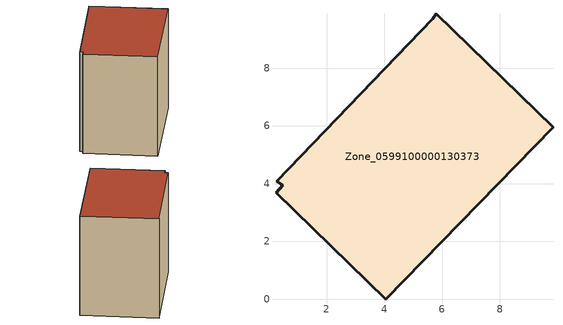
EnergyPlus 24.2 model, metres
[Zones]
Zone_0599100000130373
 floor ground (C_G): 0.48,3.94 0.28,4.08 5.68,9.71 5.8,9.88 9.84,5.96 4.05,0 0.25,3.69 z0
 wall outside (C_F): 9.84,5.96 5.8,9.88 5.68,9.71 0.28,4.08 0.48,3.94 0.25,3.69 4.05,0 9.84,5.96 z0:7.64
 roof outside (C_R): 0.48,3.94 0.25,3.69 4.05,0 9.84,5.96 5.8,9.88 5.68,9.71 0.28,4.08 z7.64
[BUILDING]
Pand.0599100000130373: North Axis=0; Terrain=City; Loads Convergence Tolerance Value=0.04; Temperature Convergence Tolerance Value=0.4; Solar Distribution=FullExterior; Maximum Number of Warmup Days=25; Minimum Number of Warmup Days=1
[Site:Location]
Rotterdam.The.Hague.AP_ZH_NLD Design_Conditions: Latitude=51.96; Longitude=4.45; Time Zone=1; Elevation=-4.5
[SITE:GROUNDTEMPERATURE:BUILDINGSURFACE]
18, 18, 18, 18, 18, 18, 18, 18, 18, 18, 18, 18
[MATERIAL] Thermal Absorptance=0.9; Solar Absorptance=0.7; Visible Absorptance=0.7
Name | Roughness | Thickness | Conductivity | Density | Specific Heat
G.TC.1946 | MediumSmooth | 0.15 | 1 | 540 | 1210
F.TC.1946 | Rough | 0.3 | 0.857143 | 1920 | 840
R.TC.1946 | MediumRough | 0.2 | 0.909091 | 1500 | 1000
[CONSTRUCTION]
C_G: G.TC.1946
C_F: F.TC.1946
C_R: R.TC.1946
[ZONE]
Zone_0599100000130373: Type=1; Multiplier=1; Ceiling Height=Autocalculate; Volume=Autocalculate; Floor Area=autocalculate; Part of Total Floor Area=Yes
[ZONEINFILTRATION:DESIGNFLOWRATE]
Infil_Zone_0599100000130373: Zone or ZoneList or Space or SpaceList=Zone_0599100000130373; Schedule=AlwaysOn; Design Flow Rate Calculation Method=Flow/Area; Flow Rate per Floor Area=0.003; Constant Term Coefficient=1; Temperature Term Coefficient=0; Velocity Term Coefficient=0; Velocity Squared Term Coefficient=0
[HVACTEMPLATE:ZONE:IDEALLOADSAIRSYSTEM]
Zone_0599100000130373: Maximum Heating Supply Air Temperature=50; Minimum Cooling Supply Air Temperature=13; Maximum Heating Supply Air Humidity Ratio=0.0156; Minimum Cooling Supply Air Humidity Ratio=0.0077; Heating Limit=NoLimit; Cooling Limit=NoLimit; Dehumidification Control Type=ConstantSensibleHeatRatio; Cooling Sensible Heat Ratio=0.7; Dehumidification Setpoint=60; Humidification Control Type=None; Humidification Setpoint=30; Outdoor Air Method=None; Outdoor Air Flow Rate per Person=0.00944; Outdoor Air Flow Rate per Zone Floor Area=0; Outdoor Air Flow Rate per Zone=0; Demand Controlled Ventilation Type=None; Outdoor Air Economizer Type=NoEconomizer; Heat Recovery Type=None; Sensible Heat Recovery Effectiveness=0.7; Latent Heat Recovery Effectiveness=0.65
[ZONECONTROL:THERMOSTAT]
ThermostatControl_Zone_0599100000130373: Zone or ZoneList=Zone_0599100000130373; Control Type Schedule=DualSetpointControlType; Control 1=Thermostat_Zone_0599100000130373; Temperature Difference Between Cutout And Setpoint=0
[THERMOSTATSETPOINT:DUALSETPOINT]
Thermostat_Zone_0599100000130373: Heating Setpoint Temperature Schedule=HeatingSetpoint_Zone_0599100000130373; Cooling Setpoint Temperature Schedule=CoolingSetpoint_Zone_0599100000130373
[SCHEDULE:COMPACT]
HeatingSetpoint_Zone_0599100000130373: Through: 12/31, For: AllDays, Until: 24:00, 21
CoolingSetpoint_Zone_0599100000130373: Through: 12/31, For: AllDays, Until: 24:00, 24
DualSetpointControlType: Through: 12/31, For: AllDays, Until: 24:00, 4
AlwaysOn: Through: 12/31, For: AllDays, Until: 24:00, 1
